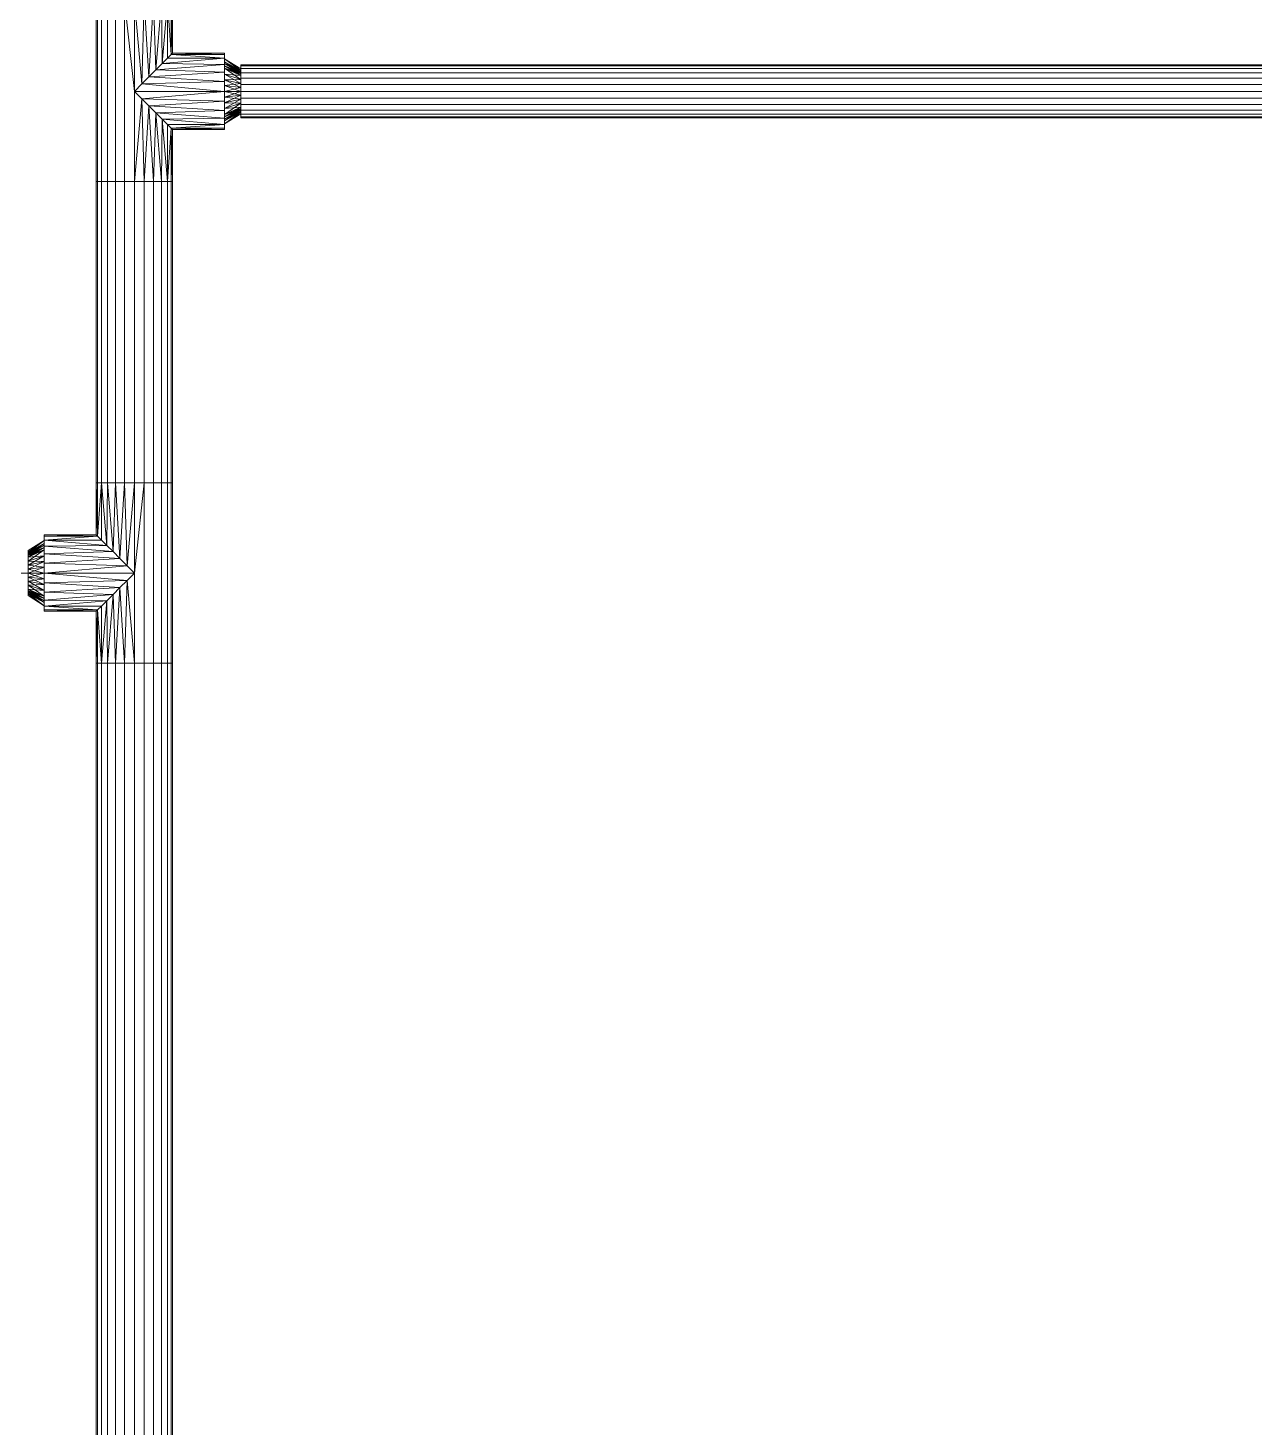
# Model space of a CAD drawing. Header units: inches. Extents: x -3325 to -59, y 5 to 733.
# Drawn here: x -2199.51 to -2168.95, y 353.71 to 388.58 of the extents above; entities that cross this region are included whole.
import ezdxf

# ---------------------------------------------------------------- set-up
doc = ezdxf.new("R2010")
doc.units = ezdxf.units.IN
doc.header["$MEASUREMENT"] = 0
doc.layers.add('P-PIPE', color=10, linetype='Continuous', lineweight=9)

# ---------------------------------------------------------------- blocks, each defined once
blk = doc.blocks.new('Tee - Welded - Generic - Standard-1125979-06 - Fifth Level')
at = {"layer": 'P-PIPE'}
mesh = blk.add_polyface(dxfattribs=at)
corners = [(-2.244, -0.951), (-2.244, -0.918, 0.246), (-2.244, -0.823, 0.475), (-2.244, -0.672, 0.672), (-2.244, -0.475, 0.823), (-2.244, -0.246, 0.918), (-2.244, 0, 0.951), (-2.244, 0.246, 0.918), (-2.244, 0.475, 0.823), (-2.244, 0.672, 0.672), (-2.244, 0.823, 0.475), (-2.244, 0.918, 0.246), (-2.244, 0.951), (-2.244, 0.918, -0.246), (-2.244, 0.823, -0.475), (-2.244, 0.672, -0.672), (-2.244, 0.475, -0.823), (-2.244, 0.246, -0.918), (-2.244, 0, -0.951), (-2.244, -0.246, -0.918), (-2.244, -0.475, -0.823), (-2.244, -0.672, -0.672), (-2.244, -0.823, -0.475), (-2.244, -0.918, -0.246)]
mesh.append_faces([[corners[k] for k in face] for face in [(10, 0, 7, 9)]], dxfattribs={"vtx0": -1, "vtx1": -1, "vtx2": -1})
mesh.append_faces([[corners[k] for k in face] for face in [(13, 21, 0, 10)]], dxfattribs={"vtx0": -1, "vtx1": -1, "vtx2": -1, "vtx3": -1})
mesh.append_faces([[corners[k] for k in face] for face in [(13, 16, 20, 21), (5, 7, 0, 1)]], dxfattribs={"vtx0": -1, "vtx1": -1, "vtx3": -1})
mesh.append_faces([[corners[k] for k in face] for face in [(4, 5, 3)]], dxfattribs={"vtx1": -1})
mesh.append_faces([[corners[k] for k in face] for face in [(18, 19, 20), (22, 23, 0, 21), (7, 8, 9), (5, 6, 7)]], dxfattribs={"vtx2": -1})
mesh.append_faces([[corners[k] for k in face] for face in [(16, 17, 18, 20), (1, 2, 3, 5)]], dxfattribs={"vtx2": -1, "vtx3": -1})
mesh.append_faces([[corners[k] for k in face] for face in [(13, 14, 15, 16), (10, 11, 12, 13)]], dxfattribs={"vtx3": -1})
mesh = blk.add_polyface(dxfattribs=at)
corners = [(-2.244, 0.951), (-2.244, 0.918, 0.246), (-2.244, 0.823, 0.475), (-2.244, 0.672, 0.672), (-2.244, 0.475, 0.823), (-2.244, 0.246, 0.918), (-2.244, 0, 0.951), (-2.244, -0.246, 0.918), (-2.244, -0.475, 0.823), (-2.244, -0.672, 0.672), (-2.244, -0.823, 0.475), (-2.244, -0.918, 0.246), (-2.244, -0.951), (-0.951, -0.951), (-0.916, -0.916, 0.254), (-0.823, -0.823, 0.476), (-0.69, -0.69, 0.654), (-0.533, -0.533, 0.787), (-0.362, -0.362, 0.879), (-0.183, -0.183, 0.933), (0, 0, 0.951), (0.183, -0.183, 0.933), (0.362, -0.362, 0.879), (0.533, -0.533, 0.787), (0.69, -0.69, 0.654), (0.823, -0.823, 0.476), (0.916, -0.916, 0.254), (0.951, -0.951), (2.244, -0.951), (2.244, -0.918, 0.246), (2.244, -0.823, 0.475), (2.244, -0.672, 0.672), (2.244, -0.475, 0.823), (2.244, -0.246, 0.918), (2.244, 0, 0.951), (2.244, 0.246, 0.918), (2.244, 0.475, 0.823), (2.244, 0.672, 0.672), (2.244, 0.823, 0.475), (2.244, 0.918, 0.246), (2.244, 0.951)]
mesh.append_faces([[corners[k] for k in face] for face in [(13, 11, 12)]], dxfattribs={"vtx0": -1})
mesh.append_faces([[corners[k] for k in face] for face in [(27, 29, 26), (25, 30, 24), (11, 14, 10), (9, 17, 8), (16, 10, 15), (23, 32, 22), (21, 34, 20), (22, 33, 21), (33, 22, 32), (19, 7, 18), (7, 19, 6)]], dxfattribs={"vtx0": -1, "vtx1": -1})
mesh.append_faces([[corners[k] for k in face] for face in [(30, 25, 26), (24, 30, 31), (8, 17, 18), (21, 33, 34), (18, 7, 8), (20, 5, 6)]], dxfattribs={"vtx0": -1, "vtx2": -1})
mesh.append_faces([[corners[k] for k in face] for face in [(20, 34, 35, 5)]], dxfattribs={"vtx0": -1, "vtx2": -1, "vtx3": -1})
mesh.append_faces([[corners[k] for k in face] for face in [(28, 29, 27)]], dxfattribs={"vtx1": -1})
mesh.append_faces([[corners[k] for k in face] for face in [(29, 30, 26), (31, 32, 23), (23, 24, 31), (13, 14, 11), (14, 15, 10), (16, 17, 9), (9, 10, 16), (19, 20, 6)]], dxfattribs={"vtx1": -1, "vtx2": -1})
mesh.append_faces([[corners[k] for k in face] for face in [(38, 39, 1, 2), (36, 37, 3, 4), (37, 38, 2, 3), (35, 36, 4, 5)]], dxfattribs={"vtx1": -1, "vtx3": -1})
mesh.append_faces([[corners[k] for k in face] for face in [(39, 40, 0, 1)]], dxfattribs={"vtx3": -1})
mesh = blk.add_polyface(dxfattribs=at)
corners = [(-2.244, -0.951), (-2.244, -0.918, -0.246), (-2.244, -0.823, -0.475), (-2.244, -0.672, -0.672), (-2.244, -0.475, -0.823), (-2.244, -0.246, -0.918), (-2.244, 0, -0.951), (-2.244, 0.246, -0.918), (-2.244, 0.475, -0.823), (-2.244, 0.672, -0.672), (-2.244, 0.823, -0.475), (-2.244, 0.918, -0.246), (-2.244, 0.951), (2.244, 0.951), (2.244, 0.918, -0.246), (2.244, 0.823, -0.475), (2.244, 0.672, -0.672), (2.244, 0.475, -0.823), (2.244, 0.246, -0.918), (2.244, 0, -0.951), (2.244, -0.246, -0.918), (2.244, -0.475, -0.823), (2.244, -0.672, -0.672), (2.244, -0.823, -0.475), (2.244, -0.918, -0.246), (2.244, -0.951), (0.951, -0.951), (0.916, -0.916, -0.254), (0.823, -0.823, -0.476), (0.69, -0.69, -0.654), (0.533, -0.533, -0.787), (0.362, -0.362, -0.879), (0.183, -0.183, -0.933), (0, 0, -0.951), (-0.183, -0.183, -0.933), (-0.362, -0.362, -0.879), (-0.533, -0.533, -0.787), (-0.69, -0.69, -0.654), (-0.823, -0.823, -0.476), (-0.916, -0.916, -0.254), (-0.951, -0.951)]
mesh.append_faces([[corners[k] for k in face] for face in [(1, 40, 0)]], dxfattribs={"vtx0": -1})
mesh.append_faces([[corners[k] for k in face] for face in [(33, 19, 32), (6, 34, 5), (32, 20, 31), (24, 27, 23), (27, 24, 26), (36, 4, 35), (3, 37, 2), (38, 2, 37), (21, 31, 20)]], dxfattribs={"vtx0": -1, "vtx1": -1})
mesh.append_faces([[corners[k] for k in face] for face in [(35, 4, 5), (6, 33, 34), (23, 28, 29), (29, 22, 23), (21, 30, 31), (23, 27, 28), (36, 3, 4), (3, 36, 37), (39, 1, 2)]], dxfattribs={"vtx0": -1, "vtx2": -1})
mesh.append_faces([[corners[k] for k in face] for face in [(19, 20, 32), (34, 35, 5), (6, 7, 33), (21, 22, 30), (29, 30, 22), (39, 40, 1), (38, 39, 2)]], dxfattribs={"vtx1": -1, "vtx2": -1})
mesh.append_faces([[corners[k] for k in face] for face in [(18, 19, 33, 7)]], dxfattribs={"vtx1": -1, "vtx2": -1, "vtx3": -1})
mesh.append_faces([[corners[k] for k in face] for face in [(15, 16, 9, 10), (14, 15, 10, 11), (16, 17, 8, 9), (17, 18, 7, 8)]], dxfattribs={"vtx1": -1, "vtx3": -1})
mesh.append_faces([[corners[k] for k in face] for face in [(12, 13, 14, 11), (24, 25, 26)]], dxfattribs={"vtx2": -1})
mesh = blk.add_polyface(dxfattribs=at)
corners = [(2.244, -0.951), (2.244, -0.918, -0.246), (2.244, -0.823, -0.475), (2.244, -0.672, -0.672), (2.244, -0.475, -0.823), (2.244, -0.246, -0.918), (2.244, 0, -0.951), (2.244, 0.246, -0.918), (2.244, 0.475, -0.823), (2.244, 0.672, -0.672), (2.244, 0.823, -0.475), (2.244, 0.918, -0.246), (2.244, 0.951), (2.244, 0.918, 0.246), (2.244, 0.823, 0.475), (2.244, 0.672, 0.672), (2.244, 0.475, 0.823), (2.244, 0.246, 0.918), (2.244, 0, 0.951), (2.244, -0.246, 0.918), (2.244, -0.475, 0.823), (2.244, -0.672, 0.672), (2.244, -0.823, 0.475), (2.244, -0.918, 0.246)]
mesh.append_faces([[corners[k] for k in face] for face in [(21, 19, 20)]], dxfattribs={"vtx0": -1})
mesh.append_faces([[corners[k] for k in face] for face in [(19, 23, 17, 18)]], dxfattribs={"vtx0": -1, "vtx1": -1})
mesh.append_faces([[corners[k] for k in face] for face in [(4, 8, 11, 3), (0, 3, 11, 23)]], dxfattribs={"vtx0": -1, "vtx1": -1, "vtx2": -1})
mesh.append_faces([[corners[k] for k in face] for face in [(11, 14, 17, 23)]], dxfattribs={"vtx0": -1, "vtx1": -1, "vtx2": -1, "vtx3": -1})
mesh.append_faces([[corners[k] for k in face] for face in [(9, 10, 11, 8), (4, 5, 6), (12, 13, 14, 11), (15, 16, 17, 14)]], dxfattribs={"vtx2": -1})
mesh.append_faces([[corners[k] for k in face] for face in [(6, 7, 8, 4), (21, 22, 23, 19)]], dxfattribs={"vtx2": -1, "vtx3": -1})
mesh.append_faces([[corners[k] for k in face] for face in [(0, 1, 2, 3)]], dxfattribs={"vtx3": -1})
mesh = blk.add_polyface(dxfattribs=at)
corners = [(-0.951, -2.244), (-0.918, -2.244, 0.246), (-0.823, -2.244, 0.475), (-0.672, -2.244, 0.672), (-0.475, -2.244, 0.823), (-0.246, -2.244, 0.918), (0, -2.244, 0.951), (0.246, -2.244, 0.918), (0.475, -2.244, 0.823), (0.672, -2.244, 0.672), (0.823, -2.244, 0.475), (0.918, -2.244, 0.246), (0.951, -2.244), (0.951, -0.951), (0.916, -0.916, 0.254), (0.823, -0.823, 0.476), (0.69, -0.69, 0.654), (0.533, -0.533, 0.787), (0.362, -0.362, 0.879), (0.183, -0.183, 0.933), (0, 0, 0.951), (-0.183, -0.183, 0.933), (-0.362, -0.362, 0.879), (-0.533, -0.533, 0.787), (-0.69, -0.69, 0.654), (-0.823, -0.823, 0.476), (-0.916, -0.916, 0.254), (-0.951, -0.951)]
mesh.append_faces([[corners[k] for k in face] for face in [(13, 11, 12)]], dxfattribs={"vtx0": -1})
mesh.append_faces([[corners[k] for k in face] for face in [(22, 5, 21), (24, 3, 23), (8, 18, 7), (17, 9, 16)]], dxfattribs={"vtx0": -1, "vtx1": -1})
mesh.append_faces([[corners[k] for k in face] for face in [(24, 2, 3), (26, 1, 2), (22, 4, 5), (6, 20, 21), (21, 5, 6), (19, 6, 7), (16, 9, 10), (17, 8, 9), (6, 19, 20)]], dxfattribs={"vtx0": -1, "vtx2": -1})
mesh.append_faces([[corners[k] for k in face] for face in [(26, 27, 1), (3, 4, 23), (25, 26, 2), (24, 25, 2), (22, 23, 4), (10, 11, 14), (18, 19, 7), (17, 18, 8), (13, 14, 11), (15, 16, 10), (14, 15, 10)]], dxfattribs={"vtx1": -1, "vtx2": -1})
mesh.append_faces([[corners[k] for k in face] for face in [(27, 0, 1)]], dxfattribs={"vtx2": -1})
mesh = blk.add_polyface(dxfattribs=at)
corners = [(0.951, -2.244), (0.918, -2.244, -0.246), (0.823, -2.244, -0.475), (0.672, -2.244, -0.672), (0.475, -2.244, -0.823), (0.246, -2.244, -0.918), (0, -2.244, -0.951), (-0.246, -2.244, -0.918), (-0.475, -2.244, -0.823), (-0.672, -2.244, -0.672), (-0.823, -2.244, -0.475), (-0.918, -2.244, -0.246), (-0.951, -2.244), (-0.951, -0.951), (-0.916, -0.916, -0.254), (-0.823, -0.823, -0.476), (-0.69, -0.69, -0.654), (-0.533, -0.533, -0.787), (-0.362, -0.362, -0.879), (-0.183, -0.183, -0.933), (0, 0, -0.951), (0.183, -0.183, -0.933), (0.362, -0.362, -0.879), (0.533, -0.533, -0.787), (0.69, -0.69, -0.654), (0.823, -0.823, -0.476), (0.916, -0.916, -0.254), (0.951, -0.951)]
mesh.append_faces([[corners[k] for k in face] for face in [(13, 11, 12)]], dxfattribs={"vtx0": -1})
mesh.append_faces([[corners[k] for k in face] for face in [(22, 5, 21), (24, 3, 23), (8, 18, 7), (17, 9, 16)]], dxfattribs={"vtx0": -1, "vtx1": -1})
mesh.append_faces([[corners[k] for k in face] for face in [(24, 2, 3), (26, 1, 2), (22, 4, 5), (6, 20, 21), (21, 5, 6), (19, 6, 7), (16, 9, 10), (17, 8, 9), (6, 19, 20)]], dxfattribs={"vtx0": -1, "vtx2": -1})
mesh.append_faces([[corners[k] for k in face] for face in [(0, 1, 27)]], dxfattribs={"vtx1": -1})
mesh.append_faces([[corners[k] for k in face] for face in [(26, 27, 1), (3, 4, 23), (25, 26, 2), (24, 25, 2), (22, 23, 4), (10, 11, 14), (18, 19, 7), (17, 18, 8), (13, 14, 11), (15, 16, 10), (14, 15, 10)]], dxfattribs={"vtx1": -1, "vtx2": -1})
mesh = blk.add_polyface(dxfattribs=at)
corners = [(-0.951, -2.244), (-0.918, -2.244, -0.246), (-0.823, -2.244, -0.475), (-0.672, -2.244, -0.672), (-0.475, -2.244, -0.823), (-0.246, -2.244, -0.918), (0, -2.244, -0.951), (0.246, -2.244, -0.918), (0.475, -2.244, -0.823), (0.672, -2.244, -0.672), (0.823, -2.244, -0.475), (0.918, -2.244, -0.246), (0.951, -2.244), (0.918, -2.244, 0.246), (0.823, -2.244, 0.475), (0.672, -2.244, 0.672), (0.475, -2.244, 0.823), (0.246, -2.244, 0.918), (0, -2.244, 0.951), (-0.246, -2.244, 0.918), (-0.475, -2.244, 0.823), (-0.672, -2.244, 0.672), (-0.823, -2.244, 0.475), (-0.918, -2.244, 0.246)]
mesh.append_faces([[corners[k] for k in face] for face in [(6, 4, 5), (21, 19, 20)]], dxfattribs={"vtx0": -1})
mesh.append_faces([[corners[k] for k in face] for face in [(23, 6, 11, 14), (23, 14, 17, 19)]], dxfattribs={"vtx0": -1, "vtx1": -1, "vtx2": -1, "vtx3": -1})
mesh.append_faces([[corners[k] for k in face] for face in [(6, 23, 3, 4)]], dxfattribs={"vtx0": -1, "vtx1": -1, "vtx3": -1})
mesh.append_faces([[corners[k] for k in face] for face in [(3, 23, 0)]], dxfattribs={"vtx0": -1, "vtx2": -1})
mesh.append_faces([[corners[k] for k in face] for face in [(16, 17, 14, 15)]], dxfattribs={"vtx1": -1})
mesh.append_faces([[corners[k] for k in face] for face in [(12, 13, 14, 11), (17, 18, 19)]], dxfattribs={"vtx2": -1})
mesh.append_faces([[corners[k] for k in face] for face in [(9, 10, 11, 6), (21, 22, 23, 19)]], dxfattribs={"vtx2": -1, "vtx3": -1})
mesh.append_faces([[corners[k] for k in face] for face in [(6, 7, 8, 9), (0, 1, 2, 3)]], dxfattribs={"vtx3": -1})
blk = doc.blocks.new('Transition - Generic - Plumbing-CW-1022941-06 - Fifth Level')
at = {"layer": 'P-PIPE'}
mesh = blk.add_polyface(dxfattribs=at)
corners = [(0, -0.813), (0, -0.575, 0.575), (0, 0, 0.813), (0, 0.575, 0.575), (0, 0.813), (0, 0.575, -0.575), (0, 0, -0.813), (0, -0.575, -0.575)]
mesh.append_faces([[corners[k] for k in face] for face in [(5, 3, 4)]], dxfattribs={"vtx0": -1})
mesh.append_faces([[corners[k] for k in face] for face in [(0, 3, 5, 6)]], dxfattribs={"vtx0": -1, "vtx1": -1, "vtx3": -1})
mesh.append_faces([[corners[k] for k in face] for face in [(2, 3, 0, 1), (7, 0, 6)]], dxfattribs={"vtx1": -1})
mesh = blk.add_polyface(dxfattribs=at)
corners = [(0, -0.813), (0, -0.575, -0.575), (0, 0, -0.813), (0, 0.575, -0.575), (0, 0.813), (0.406, 0.562), (0.406, 0.398, -0.398), (0.406, 0, -0.562), (0.406, -0.398, -0.398), (0.406, -0.562), (0.406, 0.452, -0.266), (0, 0.694, -0.287), (0, 0.733, -0.192), (0, 0.287, -0.694), (0.406, 0.199, -0.48), (0.406, 0.099, -0.521), (0.406, -0.48, -0.199), (0, -0.694, -0.287), (0, -0.634, -0.431), (0.406, -0.199, -0.48), (0, -0.287, -0.694), (0, -0.144, -0.753), (0, 0.634, -0.431), (0.406, 0.507, -0.133), (0, 0.431, -0.634), (0.406, 0.298, -0.439), (0, 0.144, -0.753), (0, -0.733, -0.192), (0.406, -0.521, -0.099), (0.406, -0.439, -0.298), (0, -0.431, -0.634), (0.406, -0.298, -0.439), (0.406, -0.099, -0.521)]
mesh.append_faces([[corners[k] for k in face] for face in [(23, 4, 5)]], dxfattribs={"vtx0": -1})
mesh.append_faces([[corners[k] for k in face] for face in [(4, 23, 12), (14, 24, 25), (6, 22, 10), (13, 15, 26), (29, 1, 8), (16, 18, 29), (1, 29, 18), (19, 21, 32), (7, 26, 15), (2, 32, 21), (22, 6, 3), (10, 11, 23), (3, 25, 24), (15, 13, 14), (18, 16, 17), (20, 31, 30), (21, 19, 20)]], dxfattribs={"vtx0": -1, "vtx1": -1})
mesh.append_faces([[corners[k] for k in face] for face in [(14, 13, 24), (7, 2, 26), (3, 6, 25), (23, 11, 12), (2, 7, 32), (27, 16, 28), (8, 1, 30)]], dxfattribs={"vtx0": -1, "vtx2": -1})
mesh.append_faces([[corners[k] for k in face] for face in [(9, 0, 28)]], dxfattribs={"vtx1": -1})
mesh.append_faces([[corners[k] for k in face] for face in [(27, 17, 16), (19, 31, 20), (31, 8, 30), (22, 11, 10), (0, 27, 28)]], dxfattribs={"vtx1": -1, "vtx2": -1})
mesh = blk.add_polyface(dxfattribs=at)
corners = [(0, 0.813), (0, 0.575, 0.575), (0, 0, 0.813), (0, -0.575, 0.575), (0, -0.813), (0.406, -0.562), (0.406, -0.398, 0.398), (0.406, 0, 0.562), (0.406, 0.398, 0.398), (0.406, 0.562), (0.406, -0.452, 0.266), (0, -0.694, 0.287), (0, -0.733, 0.192), (0, -0.287, 0.694), (0.406, -0.199, 0.48), (0.406, -0.099, 0.521), (0.406, 0.48, 0.199), (0, 0.694, 0.287), (0, 0.634, 0.431), (0.406, 0.199, 0.48), (0, 0.287, 0.694), (0, 0.144, 0.753), (0, -0.634, 0.431), (0.406, -0.507, 0.133), (0, -0.431, 0.634), (0.406, -0.298, 0.439), (0, -0.144, 0.753), (0, 0.733, 0.192), (0.406, 0.521, 0.099), (0.406, 0.439, 0.298), (0, 0.431, 0.634), (0.406, 0.298, 0.439), (0.406, 0.099, 0.521)]
mesh.append_faces([[corners[k] for k in face] for face in [(23, 4, 5)]], dxfattribs={"vtx0": -1})
mesh.append_faces([[corners[k] for k in face] for face in [(4, 23, 12), (14, 24, 25), (6, 22, 10), (13, 15, 26), (29, 1, 8), (16, 18, 29), (1, 29, 18), (19, 21, 32), (7, 26, 15), (2, 32, 21), (22, 6, 3), (10, 11, 23), (3, 25, 24), (15, 13, 14), (18, 16, 17), (20, 31, 30), (21, 19, 20)]], dxfattribs={"vtx0": -1, "vtx1": -1})
mesh.append_faces([[corners[k] for k in face] for face in [(14, 13, 24), (7, 2, 26), (3, 6, 25), (23, 11, 12), (2, 7, 32), (27, 16, 28), (8, 1, 30)]], dxfattribs={"vtx0": -1, "vtx2": -1})
mesh.append_faces([[corners[k] for k in face] for face in [(9, 0, 28)]], dxfattribs={"vtx1": -1})
mesh.append_faces([[corners[k] for k in face] for face in [(27, 17, 16), (19, 31, 20), (31, 8, 30), (22, 11, 10), (0, 27, 28)]], dxfattribs={"vtx1": -1, "vtx2": -1})
mesh = blk.add_polyface(dxfattribs=at)
corners = [(0.406, -0.562), (0.406, -0.398, -0.398), (0.406, 0, -0.562), (0.406, 0.398, -0.398), (0.406, 0.562), (0.406, 0.398, 0.398), (0.406, 0, 0.562), (0.406, -0.398, 0.398)]
mesh.append_faces([[corners[k] for k in face] for face in [(4, 7, 1, 2)]], dxfattribs={"vtx0": -1, "vtx1": -1, "vtx3": -1})
mesh.append_faces([[corners[k] for k in face] for face in [(3, 4, 2)]], dxfattribs={"vtx1": -1})
mesh.append_faces([[corners[k] for k in face] for face in [(5, 6, 7, 4), (7, 0, 1)]], dxfattribs={"vtx2": -1})

msp = doc.modelspace()

# ---------------------------------------------------------------- linework, layer by layer
at = {"layer": 'P-PIPE', "color": 1}
for p, q in [((-2196.857, 389.249, 1076), (-2196.857, 384.761, 1076)), ((-2194.613, 387.005, 1076), (-2196.857, 387.005, 1076)), ((-2194.613, 387.005, 1076), (-2194.206, 387.005, 1076)), ((-2141.637, 387.005, 1076), (-2194.206, 387.005, 1076)), ((-2141.637, 387.005, 1076), (-2194.206, 387.005, 1076)), ((-2196.857, 377.249, 1076), (-2196.857, 384.761, 1076)), ((-2196.857, 377.249, 1076), (-2196.857, 384.761, 1076)), ((-2196.857, 377.249, 1076), (-2196.857, 372.761, 1076)), ((-2221.807, 375.005, 1076), (-2199.507, 375.005, 1076)), ((-2221.807, 375.005, 1076), (-2199.507, 375.005, 1076)), ((-2199.101, 375.005, 1076), (-2199.507, 375.005, 1076)), ((-2199.101, 375.005, 1076), (-2196.857, 375.005, 1076)), ((-2196.857, 372.761, 1076), (-2196.857, 329.648, 1076)), ((-2196.857, 372.761, 1076), (-2196.857, 329.648, 1076))]:
    msp.add_line(p, q, dxfattribs=at)

# ---------------------------------------------------------------- block references
at = {"layer": 'P-PIPE', "color": 1, "extrusion": (0, 0, -1), "rotation": 270}
msp.add_blockref('Tee - Welded - Generic - Standard-1125979-06 - Fifth Level', (2196.857, 387.005, -1076), dxfattribs=at)
at = {"layer": 'P-PIPE', "color": 1}
msp.add_blockref('Transition - Generic - Plumbing-CW-1022941-06 - Fifth Level', (-2194.613, 387.005, 1076), dxfattribs=at)
for name, p, rotation in [('Tee - Welded - Generic - Standard-1125979-06 - Fifth Level', (-2196.857, 375.005, 1076), 270), ('Transition - Generic - Plumbing-CW-1022941-06 - Fifth Level', (-2199.101, 375.005, 1076), 180)]:
    msp.add_blockref(name, p, dxfattribs=dict(at, rotation=rotation))

# ---------------------------------------------------------------- meshes
mesh = msp.add_polyface(dxfattribs=at)
corners = [(-2194.206, 387.662, 1076), (-2194.206, 387.64, 1075.83), (-2194.206, 387.574, 1075.671), (-2194.206, 387.47, 1075.535), (-2194.206, 387.334, 1075.431), (-2194.206, 387.175, 1075.365), (-2194.206, 387.005, 1075.343), (-2194.206, 386.835, 1075.365), (-2194.206, 386.676, 1075.431), (-2194.206, 386.54, 1075.535), (-2194.206, 386.436, 1075.671), (-2194.206, 386.37, 1075.83), (-2194.206, 386.347, 1076), (-2194.206, 386.37, 1076.17), (-2194.206, 386.436, 1076.329), (-2194.206, 386.54, 1076.465), (-2194.206, 386.676, 1076.569), (-2194.206, 386.835, 1076.635), (-2194.206, 387.005, 1076.658), (-2194.206, 387.175, 1076.635), (-2194.206, 387.334, 1076.569), (-2194.206, 387.47, 1076.465), (-2194.206, 387.574, 1076.329), (-2194.206, 387.64, 1076.17)]
mesh.append_faces([[corners[k] for k in face] for face in [(23, 21, 22)]], dxfattribs={"vtx0": -1, "color": 1})
mesh.append_faces([[corners[k] for k in face] for face in [(5, 9, 3, 4), (11, 13, 9, 10)]], dxfattribs={"vtx0": -1, "vtx1": -1, "color": 1})
mesh.append_faces([[corners[k] for k in face] for face in [(13, 16, 21)]], dxfattribs={"vtx0": -1, "vtx1": -1, "vtx2": -1, "color": 1})
mesh.append_faces([[corners[k] for k in face] for face in [(21, 3, 9, 13)]], dxfattribs={"vtx0": -1, "vtx1": -1, "vtx2": -1, "vtx3": -1, "color": 1})
mesh.append_faces([[corners[k] for k in face] for face in [(12, 13, 11)]], dxfattribs={"vtx1": -1, "color": 1})
mesh.append_faces([[corners[k] for k in face] for face in [(7, 8, 9), (17, 18, 19, 16), (14, 15, 16, 13)]], dxfattribs={"vtx2": -1, "color": 1})
mesh.append_faces([[corners[k] for k in face] for face in [(1, 2, 3, 21), (23, 0, 1, 21), (19, 20, 21, 16), (5, 6, 7, 9)]], dxfattribs={"vtx2": -1, "vtx3": -1, "color": 1})
mesh = msp.add_polyface(dxfattribs=at)
corners = [(-2141.637, 387.005, 1076.658), (-2141.637, 387.175, 1076.635), (-2141.637, 387.334, 1076.569), (-2141.637, 387.47, 1076.465), (-2141.637, 387.574, 1076.329), (-2141.637, 387.64, 1076.17), (-2141.637, 387.662, 1076), (-2194.206, 387.662, 1076), (-2194.206, 387.64, 1076.17), (-2194.206, 387.574, 1076.329), (-2194.206, 387.47, 1076.465), (-2194.206, 387.334, 1076.569), (-2194.206, 387.175, 1076.635), (-2194.206, 387.005, 1076.658)]
mesh.append_faces([[corners[k] for k in face] for face in [(8, 9, 4, 5), (3, 4, 9, 10), (11, 12, 1, 2), (2, 3, 10, 11)]], dxfattribs={"vtx1": -1, "vtx3": -1, "color": 1})
mesh.append_faces([[corners[k] for k in face] for face in [(6, 7, 8, 5)]], dxfattribs={"vtx2": -1, "color": 1})
mesh.append_faces([[corners[k] for k in face] for face in [(12, 13, 0, 1)]], dxfattribs={"vtx3": -1, "color": 1})
mesh = msp.add_polyface(dxfattribs=at)
corners = [(-2141.637, 387.662, 1076), (-2141.637, 387.64, 1075.83), (-2141.637, 387.574, 1075.671), (-2141.637, 387.47, 1075.535), (-2141.637, 387.334, 1075.431), (-2141.637, 387.175, 1075.365), (-2141.637, 387.005, 1075.343), (-2194.206, 387.005, 1075.343), (-2194.206, 387.175, 1075.365), (-2194.206, 387.334, 1075.431), (-2194.206, 387.47, 1075.535), (-2194.206, 387.574, 1075.671), (-2194.206, 387.64, 1075.83), (-2194.206, 387.662, 1076)]
mesh.append_faces([[corners[k] for k in face] for face in [(5, 8, 9, 4), (4, 9, 10, 3)]], dxfattribs={"vtx0": -1, "vtx2": -1, "color": 1})
mesh.append_faces([[corners[k] for k in face] for face in [(11, 12, 1, 2), (2, 3, 10, 11)]], dxfattribs={"vtx1": -1, "vtx3": -1, "color": 1})
mesh.append_faces([[corners[k] for k in face] for face in [(6, 7, 8, 5)]], dxfattribs={"vtx2": -1, "color": 1})
mesh.append_faces([[corners[k] for k in face] for face in [(12, 13, 0, 1)]], dxfattribs={"vtx3": -1, "color": 1})
mesh = msp.add_polyface(dxfattribs=at)
corners = [(-2141.637, 386.347, 1076), (-2141.637, 386.37, 1076.17), (-2141.637, 386.436, 1076.329), (-2141.637, 386.54, 1076.465), (-2141.637, 386.676, 1076.569), (-2141.637, 386.835, 1076.635), (-2141.637, 387.005, 1076.658), (-2194.206, 387.005, 1076.658), (-2194.206, 386.835, 1076.635), (-2194.206, 386.676, 1076.569), (-2194.206, 386.54, 1076.465), (-2194.206, 386.436, 1076.329), (-2194.206, 386.37, 1076.17), (-2194.206, 386.347, 1076)]
mesh.append_faces([[corners[k] for k in face] for face in [(7, 8, 5, 6)]], dxfattribs={"vtx1": -1, "color": 1})
mesh.append_faces([[corners[k] for k in face] for face in [(8, 9, 4, 5), (3, 4, 9, 10), (11, 12, 1, 2), (2, 3, 10, 11)]], dxfattribs={"vtx1": -1, "vtx3": -1, "color": 1})
mesh.append_faces([[corners[k] for k in face] for face in [(12, 13, 0, 1)]], dxfattribs={"vtx3": -1, "color": 1})
mesh = msp.add_polyface(dxfattribs=at)
corners = [(-2141.637, 387.005, 1075.343), (-2141.637, 386.835, 1075.365), (-2141.637, 386.676, 1075.431), (-2141.637, 386.54, 1075.535), (-2141.637, 386.436, 1075.671), (-2141.637, 386.37, 1075.83), (-2141.637, 386.347, 1076), (-2194.206, 386.347, 1076), (-2194.206, 386.37, 1075.83), (-2194.206, 386.436, 1075.671), (-2194.206, 386.54, 1075.535), (-2194.206, 386.676, 1075.431), (-2194.206, 386.835, 1075.365), (-2194.206, 387.005, 1075.343)]
mesh.append_faces([[corners[k] for k in face] for face in [(1, 12, 13, 0)]], dxfattribs={"vtx0": -1, "color": 1})
mesh.append_faces([[corners[k] for k in face] for face in [(8, 9, 4, 5), (3, 4, 9, 10), (11, 12, 1, 2), (2, 3, 10, 11)]], dxfattribs={"vtx1": -1, "vtx3": -1, "color": 1})
mesh.append_faces([[corners[k] for k in face] for face in [(5, 6, 7, 8)]], dxfattribs={"vtx3": -1, "color": 1})
mesh = msp.add_polyface(dxfattribs=at)
corners = [(-2195.907, 384.761, 1076), (-2195.939, 384.761, 1075.754), (-2196.034, 384.761, 1075.525), (-2196.185, 384.761, 1075.328), (-2196.382, 384.761, 1075.177), (-2196.611, 384.761, 1075.082), (-2196.857, 384.761, 1075.05), (-2197.102, 384.761, 1075.082), (-2197.332, 384.761, 1075.177), (-2197.528, 384.761, 1075.328), (-2197.679, 384.761, 1075.525), (-2197.774, 384.761, 1075.754), (-2197.807, 384.761, 1076), (-2197.774, 384.761, 1076.246), (-2197.679, 384.761, 1076.475), (-2197.528, 384.761, 1076.672), (-2197.332, 384.761, 1076.823), (-2197.102, 384.761, 1076.918), (-2196.857, 384.761, 1076.95), (-2196.611, 384.761, 1076.918), (-2196.382, 384.761, 1076.823), (-2196.185, 384.761, 1076.672), (-2196.034, 384.761, 1076.475), (-2195.939, 384.761, 1076.246)]
mesh.append_faces([[corners[k] for k in face] for face in [(6, 4, 5)]], dxfattribs={"vtx0": -1, "color": 1})
mesh.append_faces([[corners[k] for k in face] for face in [(4, 8, 3)]], dxfattribs={"vtx0": -1, "vtx1": -1, "color": 1})
mesh.append_faces([[corners[k] for k in face] for face in [(15, 21, 3)]], dxfattribs={"vtx0": -1, "vtx1": -1, "vtx2": -1, "color": 1})
mesh.append_faces([[corners[k] for k in face] for face in [(3, 8, 9, 15)]], dxfattribs={"vtx0": -1, "vtx2": -1, "vtx3": -1, "color": 1})
mesh.append_faces([[corners[k] for k in face] for face in [(0, 1, 23), (19, 20, 18)]], dxfattribs={"vtx1": -1, "color": 1})
mesh.append_faces([[corners[k] for k in face] for face in [(15, 16, 20, 21)]], dxfattribs={"vtx1": -1, "vtx3": -1, "color": 1})
mesh.append_faces([[corners[k] for k in face] for face in [(11, 12, 13)]], dxfattribs={"vtx2": -1, "color": 1})
mesh.append_faces([[corners[k] for k in face] for face in [(6, 7, 8, 4), (9, 10, 11, 13), (1, 2, 3, 21), (13, 14, 15, 9), (16, 17, 18, 20), (21, 22, 23, 1)]], dxfattribs={"vtx2": -1, "vtx3": -1, "color": 1})
mesh = msp.add_polyface(dxfattribs=at)
corners = [(-2197.807, 377.249, 1076), (-2197.774, 377.249, 1076.246), (-2197.679, 377.249, 1076.475), (-2197.528, 377.249, 1076.672), (-2197.332, 377.249, 1076.823), (-2197.102, 377.249, 1076.918), (-2196.857, 377.249, 1076.95), (-2196.857, 384.761, 1076.95), (-2197.102, 384.761, 1076.918), (-2197.332, 384.761, 1076.823), (-2197.528, 384.761, 1076.672), (-2197.679, 384.761, 1076.475), (-2197.774, 384.761, 1076.246), (-2197.807, 384.761, 1076)]
mesh.append_faces([[corners[k] for k in face] for face in [(7, 8, 5, 6)]], dxfattribs={"vtx1": -1, "color": 1})
mesh.append_faces([[corners[k] for k in face] for face in [(8, 9, 4, 5), (3, 4, 9, 10), (11, 12, 1, 2), (2, 3, 10, 11)]], dxfattribs={"vtx1": -1, "vtx3": -1, "color": 1})
mesh.append_faces([[corners[k] for k in face] for face in [(12, 13, 0, 1)]], dxfattribs={"vtx3": -1, "color": 1})
mesh = msp.add_polyface(dxfattribs=at)
corners = [(-2196.857, 377.249, 1075.05), (-2197.102, 377.249, 1075.082), (-2197.332, 377.249, 1075.177), (-2197.528, 377.249, 1075.328), (-2197.679, 377.249, 1075.525), (-2197.774, 377.249, 1075.754), (-2197.807, 377.249, 1076), (-2197.807, 384.761, 1076), (-2197.774, 384.761, 1075.754), (-2197.679, 384.761, 1075.525), (-2197.528, 384.761, 1075.328), (-2197.332, 384.761, 1075.177), (-2197.102, 384.761, 1075.082), (-2196.857, 384.761, 1075.05)]
mesh.append_faces([[corners[k] for k in face] for face in [(7, 8, 5, 6)]], dxfattribs={"vtx1": -1, "color": 1})
mesh.append_faces([[corners[k] for k in face] for face in [(8, 9, 4, 5), (3, 4, 9, 10), (11, 12, 1, 2), (2, 3, 10, 11)]], dxfattribs={"vtx1": -1, "vtx3": -1, "color": 1})
mesh.append_faces([[corners[k] for k in face] for face in [(12, 13, 0, 1)]], dxfattribs={"vtx3": -1, "color": 1})
mesh = msp.add_polyface(dxfattribs=at)
corners = [(-2196.857, 377.249, 1076.95), (-2196.611, 377.249, 1076.918), (-2196.382, 377.249, 1076.823), (-2196.185, 377.249, 1076.672), (-2196.034, 377.249, 1076.475), (-2195.939, 377.249, 1076.246), (-2195.907, 377.249, 1076), (-2195.907, 384.761, 1076), (-2195.939, 384.761, 1076.246), (-2196.034, 384.761, 1076.475), (-2196.185, 384.761, 1076.672), (-2196.382, 384.761, 1076.823), (-2196.611, 384.761, 1076.918), (-2196.857, 384.761, 1076.95)]
mesh.append_faces([[corners[k] for k in face] for face in [(8, 9, 4, 5), (3, 4, 9, 10), (11, 12, 1, 2), (2, 3, 10, 11)]], dxfattribs={"vtx1": -1, "vtx3": -1, "color": 1})
mesh.append_faces([[corners[k] for k in face] for face in [(6, 7, 8, 5)]], dxfattribs={"vtx2": -1, "color": 1})
mesh.append_faces([[corners[k] for k in face] for face in [(12, 13, 0, 1)]], dxfattribs={"vtx3": -1, "color": 1})
mesh = msp.add_polyface(dxfattribs=at)
corners = [(-2195.907, 377.249, 1076), (-2195.939, 377.249, 1075.754), (-2196.034, 377.249, 1075.525), (-2196.185, 377.249, 1075.328), (-2196.382, 377.249, 1075.177), (-2196.611, 377.249, 1075.082), (-2196.857, 377.249, 1075.05), (-2196.857, 384.761, 1075.05), (-2196.611, 384.761, 1075.082), (-2196.382, 384.761, 1075.177), (-2196.185, 384.761, 1075.328), (-2196.034, 384.761, 1075.525), (-2195.939, 384.761, 1075.754), (-2195.907, 384.761, 1076)]
mesh.append_faces([[corners[k] for k in face] for face in [(7, 8, 5, 6)]], dxfattribs={"vtx1": -1, "color": 1})
mesh.append_faces([[corners[k] for k in face] for face in [(8, 9, 4, 5), (3, 4, 9, 10), (11, 12, 1, 2), (2, 3, 10, 11)]], dxfattribs={"vtx1": -1, "vtx3": -1, "color": 1})
mesh.append_faces([[corners[k] for k in face] for face in [(12, 13, 0, 1)]], dxfattribs={"vtx3": -1, "color": 1})
mesh = msp.add_polyface(dxfattribs=at)
corners = [(-2195.907, 377.249, 1076), (-2195.939, 377.249, 1076.246), (-2196.034, 377.249, 1076.475), (-2196.185, 377.249, 1076.672), (-2196.382, 377.249, 1076.823), (-2196.611, 377.249, 1076.918), (-2196.857, 377.249, 1076.95), (-2197.102, 377.249, 1076.918), (-2197.332, 377.249, 1076.823), (-2197.528, 377.249, 1076.672), (-2197.679, 377.249, 1076.475), (-2197.774, 377.249, 1076.246), (-2197.807, 377.249, 1076), (-2197.774, 377.249, 1075.754), (-2197.679, 377.249, 1075.525), (-2197.528, 377.249, 1075.328), (-2197.332, 377.249, 1075.177), (-2197.102, 377.249, 1075.082), (-2196.857, 377.249, 1075.05), (-2196.611, 377.249, 1075.082), (-2196.382, 377.249, 1075.177), (-2196.185, 377.249, 1075.328), (-2196.034, 377.249, 1075.525), (-2195.939, 377.249, 1075.754)]
mesh.append_faces([[corners[k] for k in face] for face in [(6, 4, 5)]], dxfattribs={"vtx0": -1, "color": 1})
mesh.append_faces([[corners[k] for k in face] for face in [(21, 16, 20)]], dxfattribs={"vtx0": -1, "vtx1": -1, "color": 1})
mesh.append_faces([[corners[k] for k in face] for face in [(9, 21, 3, 4)]], dxfattribs={"vtx0": -1, "vtx1": -1, "vtx3": -1, "color": 1})
mesh.append_faces([[corners[k] for k in face] for face in [(17, 18, 16), (2, 3, 1)]], dxfattribs={"vtx1": -1, "color": 1})
mesh.append_faces([[corners[k] for k in face] for face in [(15, 16, 21, 9), (8, 9, 4, 6)]], dxfattribs={"vtx1": -1, "vtx2": -1, "vtx3": -1, "color": 1})
mesh.append_faces([[corners[k] for k in face] for face in [(11, 12, 13), (6, 7, 8)]], dxfattribs={"vtx2": -1, "color": 1})
mesh.append_faces([[corners[k] for k in face] for face in [(13, 14, 15, 11), (18, 19, 20, 16), (21, 22, 23, 3), (9, 10, 11, 15), (23, 0, 1, 3)]], dxfattribs={"vtx2": -1, "vtx3": -1, "color": 1})
mesh = msp.add_polyface(dxfattribs=at)
corners = [(-2197.807, 372.761, 1076), (-2197.774, 372.761, 1076.246), (-2197.679, 372.761, 1076.475), (-2197.528, 372.761, 1076.672), (-2197.332, 372.761, 1076.823), (-2197.102, 372.761, 1076.918), (-2196.857, 372.761, 1076.95), (-2196.611, 372.761, 1076.918), (-2196.382, 372.761, 1076.823), (-2196.185, 372.761, 1076.672), (-2196.034, 372.761, 1076.475), (-2195.939, 372.761, 1076.246), (-2195.907, 372.761, 1076), (-2195.939, 372.761, 1075.754), (-2196.034, 372.761, 1075.525), (-2196.185, 372.761, 1075.328), (-2196.382, 372.761, 1075.177), (-2196.611, 372.761, 1075.082), (-2196.857, 372.761, 1075.05), (-2197.102, 372.761, 1075.082), (-2197.332, 372.761, 1075.177), (-2197.528, 372.761, 1075.328), (-2197.679, 372.761, 1075.525), (-2197.774, 372.761, 1075.754)]
mesh.append_faces([[corners[k] for k in face] for face in [(18, 16, 17)]], dxfattribs={"vtx0": -1, "color": 1})
mesh.append_faces([[corners[k] for k in face] for face in [(9, 4, 8)]], dxfattribs={"vtx0": -1, "vtx1": -1, "color": 1})
mesh.append_faces([[corners[k] for k in face] for face in [(21, 9, 15, 16)]], dxfattribs={"vtx0": -1, "vtx1": -1, "vtx3": -1, "color": 1})
mesh.append_faces([[corners[k] for k in face] for face in [(5, 6, 4), (14, 15, 13)]], dxfattribs={"vtx1": -1, "color": 1})
mesh.append_faces([[corners[k] for k in face] for face in [(3, 4, 9, 21), (20, 21, 16, 18)]], dxfattribs={"vtx1": -1, "vtx2": -1, "vtx3": -1, "color": 1})
mesh.append_faces([[corners[k] for k in face] for face in [(23, 0, 1), (18, 19, 20)]], dxfattribs={"vtx2": -1, "color": 1})
mesh.append_faces([[corners[k] for k in face] for face in [(1, 2, 3, 23), (6, 7, 8, 4), (9, 10, 11, 15), (21, 22, 23, 3), (11, 12, 13, 15)]], dxfattribs={"vtx2": -1, "vtx3": -1, "color": 1})
mesh = msp.add_polyface(dxfattribs=at)
corners = [(-2196.857, 372.761, 1076.95), (-2197.102, 372.761, 1076.918), (-2197.332, 372.761, 1076.823), (-2197.528, 372.761, 1076.672), (-2197.679, 372.761, 1076.475), (-2197.774, 372.761, 1076.246), (-2197.807, 372.761, 1076), (-2197.807, 329.648, 1076), (-2197.774, 329.648, 1076.246), (-2197.679, 329.648, 1076.475), (-2197.528, 329.648, 1076.672), (-2197.332, 329.648, 1076.823), (-2197.102, 329.648, 1076.918), (-2196.857, 329.648, 1076.95)]
mesh.append_faces([[corners[k] for k in face] for face in [(8, 9, 4, 5), (3, 4, 9, 10), (11, 12, 1, 2), (2, 3, 10, 11)]], dxfattribs={"vtx1": -1, "vtx3": -1, "color": 1})
mesh.append_faces([[corners[k] for k in face] for face in [(6, 7, 8, 5)]], dxfattribs={"vtx2": -1, "color": 1})
mesh.append_faces([[corners[k] for k in face] for face in [(12, 13, 0, 1)]], dxfattribs={"vtx3": -1, "color": 1})
mesh = msp.add_polyface(dxfattribs=at)
corners = [(-2197.807, 372.761, 1076), (-2197.774, 372.761, 1075.754), (-2197.679, 372.761, 1075.525), (-2197.528, 372.761, 1075.328), (-2197.332, 372.761, 1075.177), (-2197.102, 372.761, 1075.082), (-2196.857, 372.761, 1075.05), (-2196.857, 329.648, 1075.05), (-2197.102, 329.648, 1075.082), (-2197.332, 329.648, 1075.177), (-2197.528, 329.648, 1075.328), (-2197.679, 329.648, 1075.525), (-2197.774, 329.648, 1075.754), (-2197.807, 329.648, 1076)]
mesh.append_faces([[corners[k] for k in face] for face in [(7, 8, 5, 6)]], dxfattribs={"vtx1": -1, "color": 1})
mesh.append_faces([[corners[k] for k in face] for face in [(8, 9, 4, 5), (3, 4, 9, 10), (11, 12, 1, 2), (2, 3, 10, 11)]], dxfattribs={"vtx1": -1, "vtx3": -1, "color": 1})
mesh.append_faces([[corners[k] for k in face] for face in [(12, 13, 0, 1)]], dxfattribs={"vtx3": -1, "color": 1})
mesh = msp.add_polyface(dxfattribs=at)
corners = [(-2195.907, 372.761, 1076), (-2195.939, 372.761, 1076.246), (-2196.034, 372.761, 1076.475), (-2196.185, 372.761, 1076.672), (-2196.382, 372.761, 1076.823), (-2196.611, 372.761, 1076.918), (-2196.857, 372.761, 1076.95), (-2196.857, 329.648, 1076.95), (-2196.611, 329.648, 1076.918), (-2196.382, 329.648, 1076.823), (-2196.185, 329.648, 1076.672), (-2196.034, 329.648, 1076.475), (-2195.939, 329.648, 1076.246), (-2195.907, 329.648, 1076)]
mesh.append_faces([[corners[k] for k in face] for face in [(7, 8, 5, 6)]], dxfattribs={"vtx1": -1, "color": 1})
mesh.append_faces([[corners[k] for k in face] for face in [(8, 9, 4, 5), (3, 4, 9, 10), (11, 12, 1, 2), (2, 3, 10, 11)]], dxfattribs={"vtx1": -1, "vtx3": -1, "color": 1})
mesh.append_faces([[corners[k] for k in face] for face in [(12, 13, 0, 1)]], dxfattribs={"vtx3": -1, "color": 1})
mesh = msp.add_polyface(dxfattribs=at)
corners = [(-2196.857, 372.761, 1075.05), (-2196.611, 372.761, 1075.082), (-2196.382, 372.761, 1075.177), (-2196.185, 372.761, 1075.328), (-2196.034, 372.761, 1075.525), (-2195.939, 372.761, 1075.754), (-2195.907, 372.761, 1076), (-2195.907, 329.648, 1076), (-2195.939, 329.648, 1075.754), (-2196.034, 329.648, 1075.525), (-2196.185, 329.648, 1075.328), (-2196.382, 329.648, 1075.177), (-2196.611, 329.648, 1075.082), (-2196.857, 329.648, 1075.05)]
mesh.append_faces([[corners[k] for k in face] for face in [(7, 8, 5, 6)]], dxfattribs={"vtx1": -1, "color": 1})
mesh.append_faces([[corners[k] for k in face] for face in [(8, 9, 4, 5), (3, 4, 9, 10), (11, 12, 1, 2), (2, 3, 10, 11)]], dxfattribs={"vtx1": -1, "vtx3": -1, "color": 1})
mesh.append_faces([[corners[k] for k in face] for face in [(12, 13, 0, 1)]], dxfattribs={"vtx3": -1, "color": 1})

doc.saveas('drawing.dxf')
